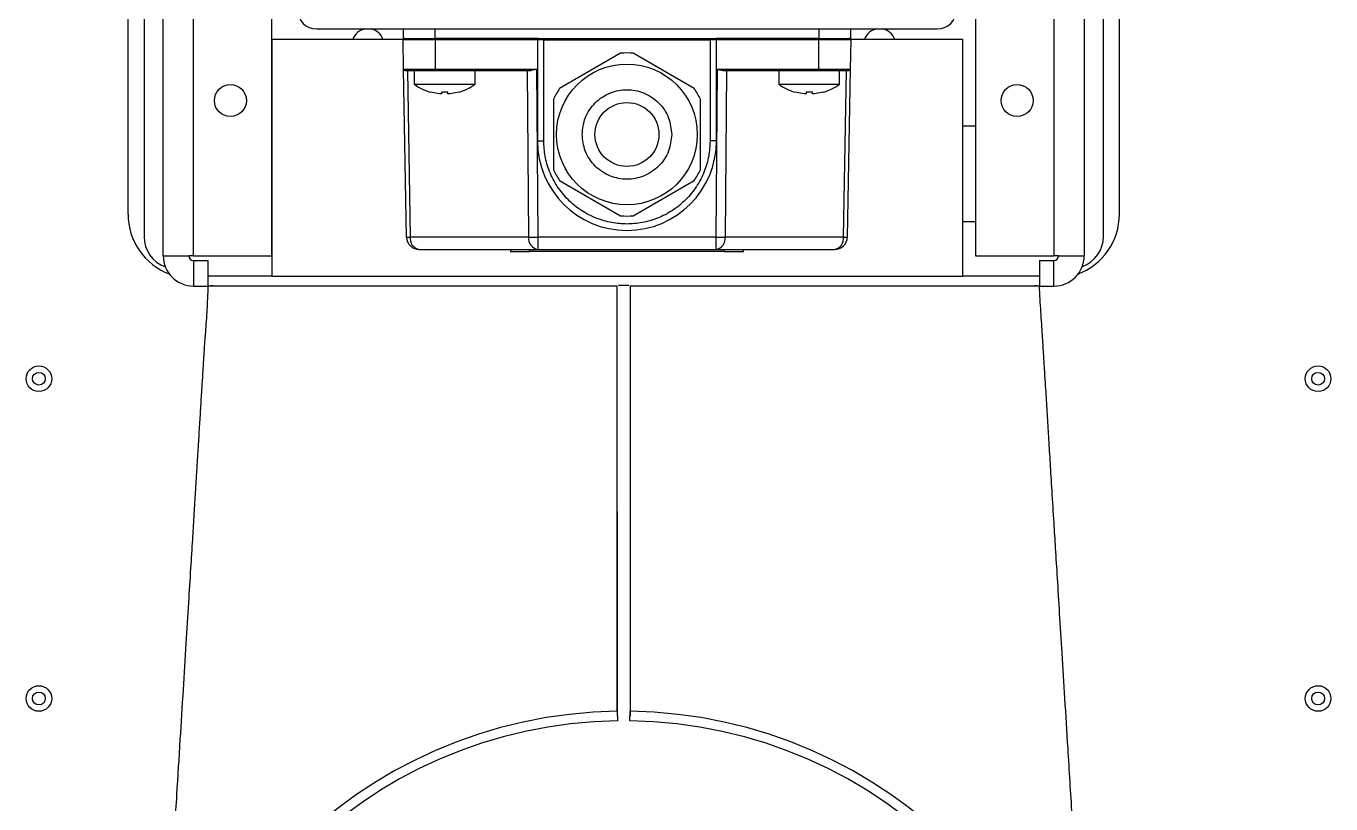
# Model space of a CAD drawing. Header units: millimetres. Extents: x 17243 to 30056, y 9468 to 18529.
# Drawn here: x 24487.3 to 24691.3, y 13818.1 to 13939.8 of the extents above; entities that cross this region are included whole.
import ezdxf

# ---------------------------------------------------------------- set-up
doc = ezdxf.new("R2010")
doc.units = ezdxf.units.MM
doc.layers.get('0').update_dxf_attribs({"lineweight": 18})

msp = doc.modelspace()

# ---------------------------------------------------------------- linework, layer by layer
at = {"color": 7, "linetype": 'Continuous', "lineweight": 25}
for p, q in [((24513.461, 13903.841), (24513.461, 14047.105)), ((24525.725, 13903.841), (24525.725, 14047.105)), ((24635.725, 14047.105), (24635.725, 13903.841)), ((24647.988, 14047.105), (24647.988, 13903.841)), ((24505.725, 13957.105), (24505.725, 13906.841)), ((24508.725, 13903.841), (24508.725, 13957.105)), ((24652.725, 13957.105), (24652.725, 13903.841)), ((24655.725, 13906.841), (24655.725, 13957.105)), ((24503.225, 13910.341), (24503.225, 13952.341)), ((24658.225, 13910.341), (24658.225, 13952.341)), ((24525.725, 13937.662), (24525.725, 13900.662)), ((24546.237, 13937.662), (24525.725, 13937.662)), ((24532.725, 13939.305), (24629.725, 13939.305)), ((24546.225, 13939.305), (24546.225, 13937.805)), ((24546.225, 13937.805), (24551.225, 13937.805)), ((24551.225, 13937.601), (24546.228, 13937.601)), ((24546.308, 13933.001), (24546.228, 13937.601)), ((24551.225, 13937.805), (24551.225, 13939.305)), ((24551.225, 13937.805), (24551.225, 13937.601)), ((24567.25, 13937.805), (24551.225, 13937.805)), ((24551.225, 13937.601), (24551.225, 13933.001)), ((24567.225, 13937.601), (24551.225, 13937.601)), ((24568.225, 13937.605), (24567.225, 13937.605)), ((24567.225, 13937.605), (24567.225, 13921.805)), ((24568.225, 13937.805), (24568.225, 13937.605)), ((24568.225, 13937.805), (24594.225, 13937.805)), ((24568.225, 13921.805), (24568.225, 13937.605)), ((24568.225, 13937.605), (24594.225, 13937.605)), ((24594.225, 13937.805), (24594.225, 13937.605)), ((24595.225, 13937.605), (24594.225, 13937.605)), ((24594.225, 13937.605), (24594.225, 13921.805)), ((24611.225, 13937.805), (24595.2, 13937.805)), ((24595.225, 13921.805), (24595.225, 13937.605)), ((24611.225, 13937.601), (24595.225, 13937.601)), ((24611.225, 13939.305), (24611.225, 13937.805)), ((24611.225, 13937.601), (24611.225, 13937.805)), ((24611.225, 13937.805), (24616.225, 13937.805)), ((24616.221, 13937.601), (24611.225, 13937.601)), ((24611.225, 13933.001), (24611.225, 13937.601)), ((24616.221, 13937.601), (24616.141, 13933.001)), ((24633.725, 13937.662), (24616.213, 13937.662)), ((24616.225, 13937.805), (24616.225, 13939.305)), ((24633.725, 13900.662), (24633.725, 13937.662)), ((24580.243, 13935.517), (24570.707, 13930.011)), ((24591.743, 13930.011), (24582.207, 13935.517)), ((24546.308, 13933.001), (24551.225, 13933.001)), ((24546.766, 13906.77), (24546.308, 13933.001)), ((24546.898, 13932.805), (24547.352, 13906.77)), ((24547.975, 13932.805), (24547.975, 13930.667)), ((24551.225, 13933.001), (24567.088, 13933.001)), ((24551.225, 13933.001), (24551.225, 13932.805)), ((24551.225, 13932.805), (24566.224, 13932.805)), ((24557.475, 13930.667), (24557.475, 13932.805)), ((24565.863, 13906.77), (24565.675, 13932.805)), ((24567.088, 13933.001), (24567.277, 13906.77)), ((24595.172, 13906.77), (24595.362, 13933.001)), ((24595.362, 13933.001), (24611.225, 13933.001)), ((24596.225, 13932.805), (24611.225, 13932.805)), ((24596.774, 13932.805), (24596.586, 13906.77)), ((24604.975, 13932.805), (24604.975, 13930.667)), ((24611.225, 13933.001), (24616.141, 13933.001)), ((24611.225, 13932.805), (24611.225, 13933.001)), ((24614.475, 13930.667), (24614.475, 13932.805)), ((24615.097, 13906.77), (24615.552, 13932.805)), ((24616.141, 13933.001), (24615.683, 13906.77)), ((24547.975, 13930.667), (24552.725, 13930.667)), ((24550.471, 13929.444), (24550.463, 13929.431)), ((24551.935, 13929.159), (24550.471, 13929.444)), ((24553.215, 13929.444), (24552.235, 13929.444)), ((24552.235, 13929.444), (24552.235, 13929.159)), ((24552.725, 13930.667), (24557.475, 13930.667)), ((24553.215, 13929.159), (24553.215, 13929.444)), ((24554.978, 13929.444), (24553.515, 13929.159)), ((24554.986, 13929.431), (24554.978, 13929.444)), ((24604.975, 13930.667), (24609.725, 13930.667)), ((24607.471, 13929.444), (24607.463, 13929.431)), ((24608.935, 13929.159), (24607.471, 13929.444)), ((24610.215, 13929.444), (24609.235, 13929.444)), ((24609.235, 13929.444), (24609.235, 13929.159)), ((24609.725, 13930.667), (24614.475, 13930.667)), ((24610.215, 13929.159), (24610.215, 13929.444)), ((24611.978, 13929.444), (24610.515, 13929.159)), ((24611.986, 13929.431), (24611.978, 13929.444)), ((24569.725, 13928.31), (24569.725, 13917.299)), ((24592.725, 13917.299), (24592.725, 13928.31)), ((24633.725, 13924.162), (24635.725, 13924.162)), ((24567.225, 13921.805), (24568.225, 13921.805)), ((24595.225, 13921.805), (24594.225, 13921.805)), ((24570.707, 13915.598), (24580.243, 13910.092)), ((24582.207, 13910.092), (24591.743, 13915.598)), ((24635.725, 13909.162), (24633.725, 13909.162)), ((24565.863, 13906.77), (24547.352, 13906.77)), ((24595.172, 13906.77), (24567.277, 13906.77)), ((24567.277, 13906.77), (24567.277, 13904.805)), ((24595.172, 13904.805), (24595.172, 13906.77)), ((24615.097, 13906.77), (24596.586, 13906.77)), ((24548.766, 13904.805), (24567.277, 13904.805)), ((24562.997, 13904.805), (24562.997, 13904.505)), ((24565.997, 13904.505), (24565.997, 13904.805)), ((24567.277, 13904.805), (24595.172, 13904.805)), ((24595.172, 13904.805), (24613.683, 13904.805)), ((24596.437, 13904.805), (24596.437, 13904.505)), ((24599.437, 13904.505), (24599.437, 13904.805)), ((24508.725, 13903.841), (24512.725, 13903.841)), ((24513.461, 13903.841), (24512.725, 13903.841)), ((24513.461, 13903.841), (24525.725, 13903.841)), ((24513.461, 13903.105), (24513.461, 13899.105)), ((24513.461, 13903.105), (24515.725, 13903.105)), ((24515.725, 13903.105), (24515.725, 13899.105)), ((24562.997, 13904.505), (24565.997, 13904.505)), ((24596.437, 13904.505), (24565.997, 13904.505)), ((24596.437, 13904.505), (24599.437, 13904.505)), ((24635.725, 13903.841), (24647.988, 13903.841)), ((24645.725, 13903.105), (24647.988, 13903.105)), ((24645.725, 13903.105), (24645.725, 13899.105)), ((24648.725, 13903.841), (24647.988, 13903.841)), ((24647.988, 13899.105), (24647.988, 13903.105)), ((24648.725, 13903.841), (24652.725, 13903.841)), ((24525.725, 13900.662), (24515.725, 13900.662)), ((24525.725, 13900.662), (24633.725, 13900.662)), ((24645.725, 13900.662), (24633.725, 13900.662)), ((24513.461, 13899.105), (24515.725, 13899.105)), ((24579.725, 13832.598), (24579.725, 13899.105)), ((24581.559, 13899.162), (24579.89, 13899.162)), ((24581.725, 13899.105), (24581.725, 13832.598)), ((24645.725, 13899.105), (24647.988, 13899.105)), ((24579.725, 13895.934), (24579.725, 13897.026)), ((24581.725, 13897.026), (24581.724, 13895.934)), ((24579.735, 13831.825), (24579.725, 13895.934)), ((24581.724, 13895.934), (24581.714, 13831.825)), ((24579.725, 13832.598), (24579.745, 13831.098)), ((24581.704, 13831.098), (24581.725, 13832.598))]:
    msp.add_line(p, q, dxfattribs=at)
for points in [[(24547.936, 13937.791), (24548.057, 13937.693), (24548.099, 13937.662)], [(24614.35, 13937.662), (24614.392, 13937.693), (24614.499, 13937.779)]]:
    msp.add_lwpolyline(points, dxfattribs=at)
for centre, radius in [((24581.225, 13922.805), 11), ((24519.225, 13928.105), 2.5), ((24642.225, 13928.105), 2.5), ((24581.225, 13922.805), 5), ((24489.288, 13884.605), 2), ((24689.288, 13884.605), 2), ((24489.288, 13884.605), 1), ((24689.288, 13884.605), 1), ((24489.288, 13834.605), 2), ((24489.288, 13834.605), 1), ((24689.288, 13834.605), 2), ((24689.288, 13834.605), 1)]:
    msp.add_circle(centre, radius, dxfattribs=at)
for centre, radius, start, end in [((24532.725, 13942.305), 3, 180, 270), ((24629.725, 13942.305), 3, 270, 0), ((24540.725, 13936.841), 2.5, 99.81611, 160.82768), ((24540.725, 13936.841), 2.5, 19.17232, 80.18389), ((24546.428, 13937.605), 0.2, 90, 181), ((24567.425, 13937.605), 0.2, 90, 180), ((24595.025, 13937.605), 0.2, 0, 90), ((24616.021, 13937.605), 0.2, 359, 90), ((24620.725, 13936.841), 2.5, 99.81611, 160.82768), ((24620.725, 13936.841), 2.5, 19.17232, 80.18389), ((24581.225, 13922.805), 12.75, 85.58299, 94.41701), ((24546.508, 13933.005), 0.2, 181, 270), ((24615.941, 13933.005), 0.2, 270, 359), ((24552.725, 13937.105), 8, 233.57643, 253.54923), ((24552.725, 13937.105), 8, 286.44047, 306.42357), ((24581.225, 13922.805), 12.75, 145.58299, 154.41701), ((24581.225, 13922.805), 12.75, 25.58299, 34.41701), ((24609.725, 13937.105), 8, 233.57643, 253.54923), ((24609.725, 13937.105), 8, 286.44047, 306.42357), ((24581.225, 13921.805), 14, 180, 0), ((24581.225, 13922.805), 12.75, 205.58299, 214.41701), ((24581.225, 13922.805), 12.75, 325.58299, 334.41701), ((24513.225, 13910.341), 10, 180, 249.18266), ((24581.225, 13922.805), 12.75, 265.58299, 274.41701), ((24648.225, 13910.341), 10, 290.25879, 0), ((24510.725, 13906.841), 5, 180, 250.57926), ((24548.766, 13906.805), 2, 181, 270), ((24547.059, 13918.726), 11.96, 268.59689, 271.40311), ((24549.111, 13906.544), 1.774, 172.69985, 258.77449), ((24567.623, 13906.544), 1.774, 172.69985, 258.77449), ((24566.57, 13992.632), 85.866, 269.52823, 270.47177), ((24595.879, 13992.632), 85.866, 269.52823, 270.47177), ((24594.827, 13906.544), 1.774, 281.22551, 7.30015), ((24613.338, 13906.544), 1.774, 281.22551, 7.30015), ((24613.683, 13906.805), 2, 270, 359), ((24615.39, 13918.726), 11.96, 268.59689, 271.40311), ((24650.725, 13906.841), 5, 289.906, 360), ((24513.461, 13903.841), 4.737, 180, 270), ((24513.461, 13903.841), 0.737, 180, 270), ((24647.988, 13903.841), 4.737, 270, 360), ((24647.988, 13903.841), 0.737, 270, 360), ((24580.725, 13759.105), 73.5, 90.77956, 89.22044), ((24580.725, 13759.105), 72, 90.77956, 89.22044)]:
    msp.add_arc(centre, radius, start, end, dxfattribs=at)
for points, knots in [([(24546.428, 13937.805), (24546.492, 13937.805), (24546.591, 13937.805), (24547.189, 13937.805), (24547.808, 13937.805), (24548.576, 13937.805), (24549.693, 13937.805), (24550.621, 13937.805), (24551.225, 13937.805)], [0, 0, 0, 0, 1.1485496, 1.766834, 2.3982393, 3.0296445, 3.6479289, 4.7964785, 4.7964785, 4.7964785, 4.7964785]), ([(24567.425, 13937.805), (24567.435, 13937.805), (24567.452, 13937.805), (24567.551, 13937.805), (24567.655, 13937.805), (24567.782, 13937.805), (24567.969, 13937.805), (24568.124, 13937.805), (24568.225, 13937.805)], [0, 0, 0, 0, 0.19155437, 0.29560595, 0.39999985, 0.50405158, 0.60844563, 0.8, 0.8, 0.8, 0.8]), ([(24594.225, 13937.805), (24594.325, 13937.805), (24594.48, 13937.805), (24594.667, 13937.805), (24594.794, 13937.805), (24594.898, 13937.805), (24594.997, 13937.805), (24595.014, 13937.805), (24595.025, 13937.805)], [0, 0, 0, 0, 0.19155437, 0.29560595, 0.39999985, 0.50405158, 0.60844563, 0.8, 0.8, 0.8, 0.8]), ([(24611.225, 13937.805), (24611.828, 13937.805), (24612.756, 13937.805), (24613.873, 13937.805), (24614.641, 13937.805), (24615.26, 13937.805), (24615.858, 13937.805), (24615.957, 13937.805), (24616.021, 13937.805)], [0, 0, 0, 0, 1.1485496, 1.766834, 2.3982393, 3.0296445, 3.6479289, 4.7964785, 4.7964785, 4.7964785, 4.7964785]), ([(24546.508, 13932.805), (24546.571, 13932.805), (24546.668, 13932.805), (24547.256, 13932.805), (24547.865, 13932.805), (24548.621, 13932.805), (24549.719, 13932.805), (24550.631, 13932.805), (24551.225, 13932.805)], [0, 0, 0, 0, 1.1293228, 1.7372571, 2.3580926, 2.9789281, 3.5868624, 4.7161852, 4.7161852, 4.7161852, 4.7161852]), ([(24567.088, 13933.001), (24567.085, 13933), (24566.974, 13932.965), (24566.712, 13932.884), (24566.424, 13932.811), (24566.252, 13932.805), (24566.224, 13932.805)], [0, 0, 0, 0, 0.00867472, 0.33743155, 0.80083759, 0.88820776, 0.88820776, 0.88820776, 0.88820776]), ([(24596.225, 13932.805), (24596.105, 13932.817), (24595.825, 13932.847), (24595.532, 13932.947), (24595.364, 13933), (24595.362, 13933.001)], [0, 0, 0, 0, 0.37713676, 0.87899744, 0.88767234, 0.88767234, 0.88767234, 0.88767234]), ([(24611.225, 13932.805), (24611.818, 13932.805), (24612.731, 13932.805), (24613.829, 13932.805), (24614.584, 13932.805), (24615.193, 13932.805), (24615.781, 13932.805), (24615.878, 13932.805), (24615.941, 13932.805)], [0, 0, 0, 0, 1.1293228, 1.7372571, 2.3580926, 2.9789281, 3.5868624, 4.7161852, 4.7161852, 4.7161852, 4.7161852]), ([(24552.235, 13929.159), (24552.231, 13929.156), (24552.225, 13929.15), (24552.174, 13929.146), (24552.098, 13929.147), (24552.014, 13929.151), (24551.958, 13929.157), (24551.935, 13929.159)], [0, 0, 0, 0, 0.06474997, 0.12951562, 0.19393406, 0.25820236, 0.30274137, 0.30274137, 0.30274137, 0.30274137]), ([(24553.515, 13929.159), (24553.481, 13929.156), (24553.414, 13929.15), (24553.324, 13929.146), (24553.257, 13929.147), (24553.22, 13929.151), (24553.216, 13929.157), (24553.215, 13929.159)], [0, 0, 0, 0, 0.06481634, 0.12964837, 0.19413284, 0.25846702, 0.30305168, 0.30305168, 0.30305168, 0.30305168]), ([(24574.225, 13922.805), (24574.318, 13923.685), (24574.462, 13925.04), (24575.335, 13926.67), (24576.238, 13927.79), (24577.36, 13928.699), (24578.989, 13929.544), (24581.225, 13929.974), (24583.46, 13929.544), (24585.089, 13928.699), (24586.211, 13927.79), (24587.114, 13926.67), (24587.987, 13925.04), (24588.131, 13923.685), (24588.225, 13922.805)], [0, 0, 0, 0, 2.6289943, 4.044228, 5.4894949, 6.9347619, 8.3499956, 10.9789899, 13.6079842, 15.0232179, 16.4684848, 17.9137518, 19.3289855, 21.9579798, 21.9579798, 21.9579798, 21.9579798]), ([(24609.235, 13929.159), (24609.231, 13929.156), (24609.225, 13929.15), (24609.174, 13929.146), (24609.098, 13929.147), (24609.014, 13929.151), (24608.958, 13929.157), (24608.935, 13929.159)], [0, 0, 0, 0, 0.06474997, 0.12951562, 0.19393406, 0.25820236, 0.30274137, 0.30274137, 0.30274137, 0.30274137]), ([(24610.515, 13929.159), (24610.481, 13929.156), (24610.414, 13929.15), (24610.324, 13929.146), (24610.257, 13929.147), (24610.22, 13929.151), (24610.216, 13929.157), (24610.215, 13929.159)], [0, 0, 0, 0, 0.06481634, 0.12964837, 0.19413284, 0.25846702, 0.30305168, 0.30305168, 0.30305168, 0.30305168]), ([(24594.225, 13921.805), (24594.182, 13921.012), (24594.096, 13919.378), (24593.372, 13916.955), (24592.173, 13914.626), (24590.482, 13912.547), (24588.404, 13910.858), (24586.074, 13909.651), (24583.651, 13908.954), (24581.225, 13908.732), (24578.798, 13908.954), (24576.376, 13909.651), (24574.046, 13910.858), (24571.967, 13912.547), (24570.276, 13914.626), (24569.077, 13916.955), (24568.354, 13919.378), (24568.267, 13921.012), (24568.225, 13921.805)], [0, 0, 0, 0, 2.378211, 4.8988759, 7.5243347, 10.2055096, 12.8866845, 15.5121433, 18.0328082, 20.4110192, 22.7892301, 25.309895, 27.9353539, 30.6165288, 33.2977036, 35.9231625, 38.4438274, 40.8220383, 40.8220383, 40.8220383, 40.8220383]), ([(24588.225, 13922.805), (24588.131, 13921.924), (24587.987, 13920.57), (24587.114, 13918.939), (24586.211, 13917.819), (24585.089, 13916.91), (24583.46, 13916.065), (24581.225, 13915.635), (24578.989, 13916.065), (24577.36, 13916.91), (24576.238, 13917.819), (24575.335, 13918.939), (24574.462, 13920.57), (24574.318, 13921.924), (24574.225, 13922.805)], [0, 0, 0, 0, 2.6289943, 4.044228, 5.4894949, 6.9347619, 8.3499956, 10.9789899, 13.6079842, 15.0232179, 16.4684848, 17.9137518, 19.3289855, 21.9579798, 21.9579798, 21.9579798, 21.9579798]), ([(24515.725, 13899.105), (24515.686, 13898.187), (24515.611, 13896.412), (24515.473, 13893.973), (24515.369, 13892.494), (24515.297, 13891.581), (24515.24, 13890.898), (24515.167, 13889.926), (24515.085, 13888.703), (24515.018, 13887.653), (24514.971, 13886.894), (24514.923, 13886.121), (24514.845, 13884.845), (24514.729, 13882.973), (24514.565, 13880.313), (24514.384, 13877.37), (24514.196, 13874.332), (24514.015, 13871.393), (24513.86, 13868.891), (24513.739, 13866.921), (24513.622, 13865.036), (24513.471, 13862.58), (24513.26, 13859.161), (24512.983, 13854.686), (24512.65, 13849.278), (24512.258, 13842.937), (24511.818, 13835.799), (24511.33, 13827.895), (24510.797, 13819.254), (24510.211, 13809.765), (24509.573, 13799.43), (24508.883, 13788.249), (24508.141, 13776.22), (24507.629, 13767.918), (24507.364, 13763.626)], [0, 0, 0, 0, 2.2016536, 4.2564663, 6.4823302, 7.7486969, 9.0989988, 11.347857, 12.9989696, 13.6618757, 14.266965, 14.866913, 15.513237, 17.6058607, 20.4924183, 23.3143304, 26.4580332, 29.6603494, 32.1652028, 33.9769114, 35.551525, 37.7647201, 41.2631555, 45.6804759, 51.0164197, 57.2708044, 64.4435264, 72.1284509, 80.6463594, 89.9973646, 100.181645, 111.1994448, 123.0510742, 135.7369092, 135.7369092, 135.7369092, 135.7369092]), ([(24516.554, 13899.162), (24516.526, 13899.152), (24516.389, 13899.103), (24516.381, 13899.134), (24516.248, 13899.112), (24516.153, 13899.111), (24516.044, 13899.106), (24515.939, 13899.104), (24515.843, 13899.103), (24515.782, 13899.104), (24515.758, 13899.104)], [0, 0, 0, 0, 0.02164355, 0.10835714, 0.21764988, 0.33631118, 0.46101013, 0.58840306, 0.71604662, 0.80416265, 0.80416265, 0.80416265, 0.80416265]), ([(24579.725, 13899.105), (24569.641, 13899.105), (24554.483, 13899.105), (24536.786, 13899.105), (24528.26, 13899.105), (24524.024, 13899.105), (24521.677, 13899.105), (24519.733, 13899.105), (24518.071, 13899.105), (24516.816, 13899.105), (24515.997, 13899.105), (24515.849, 13899.105), (24515.78, 13899.105)], [0, 0, 0, 0, 28.0552126, 42.1767755, 49.1790468, 51.8377697, 53.8766462, 55.9516433, 58.0389702, 60.1184478, 62.1660769, 63.9450385, 63.9450385, 63.9450385, 63.9450385]), ([(24645.724, 13899.105), (24645.723, 13899.105), (24645.723, 13899.105), (24645.716, 13899.105), (24645.459, 13899.105), (24644.641, 13899.105), (24643.376, 13899.105), (24641.717, 13899.105), (24639.772, 13899.105), (24637.425, 13899.105), (24628.083, 13899.105), (24609.513, 13899.105), (24591.819, 13899.105), (24581.725, 13899.105)], [0, 0, 0, 0, 0.5020597, 1.0393781, 3.0468107, 5.0544542, 7.0933243, 9.1398904, 11.1743675, 13.1734293, 15.7802333, 36.4915667, 63.9989243, 63.9989243, 63.9989243, 63.9989243]), ([(24645.644, 13899.104), (24645.635, 13899.104), (24645.59, 13899.103), (24645.51, 13899.104), (24645.405, 13899.106), (24645.296, 13899.111), (24645.201, 13899.112), (24645.068, 13899.134), (24645.06, 13899.103), (24644.923, 13899.152), (24644.895, 13899.162)], [0, 0, 0, 0, 0.03143263, 0.1606343, 0.28958228, 0.4158034, 0.53591317, 0.64654001, 0.73431209, 0.75621985, 0.75621985, 0.75621985, 0.75621985]), ([(24654.085, 13763.626), (24653.78, 13768.574), (24653.192, 13778.1), (24652.344, 13791.848), (24651.563, 13804.489), (24650.852, 13816.019), (24650.239, 13825.942), (24649.718, 13834.37), (24649.283, 13841.411), (24648.896, 13847.671), (24648.556, 13853.154), (24648.265, 13857.849), (24647.978, 13862.464), (24647.7, 13866.967), (24647.432, 13871.375), (24647.212, 13874.996), (24647.031, 13877.941), (24646.884, 13880.31), (24646.776, 13882.066), (24646.654, 13884.039), (24646.517, 13886.233), (24646.392, 13888.214), (24646.276, 13890.023), (24646.174, 13891.583), (24646.059, 13893.315), (24645.936, 13895.196), (24645.811, 13897.206), (24645.755, 13898.437), (24645.725, 13899.105)], [0, 0, 0, 0, 14.8235076, 28.5375787, 41.1322447, 52.5995248, 62.9334329, 70.6763225, 77.6281183, 83.7885773, 89.1584652, 93.7395941, 97.5377716, 102.4766774, 106.9767341, 111.123414, 114.9175569, 116.6697956, 118.3395785, 120.0681783, 121.9079375, 123.8772027, 124.9654886, 126.3290542, 128.0450396, 130.1593561, 132.7100862, 135.7362954, 135.7362954, 135.7362954, 135.7362954])]:
    msp.add_open_spline(points, degree=3, knots=knots, dxfattribs=at)

doc.saveas('drawing.dxf')
